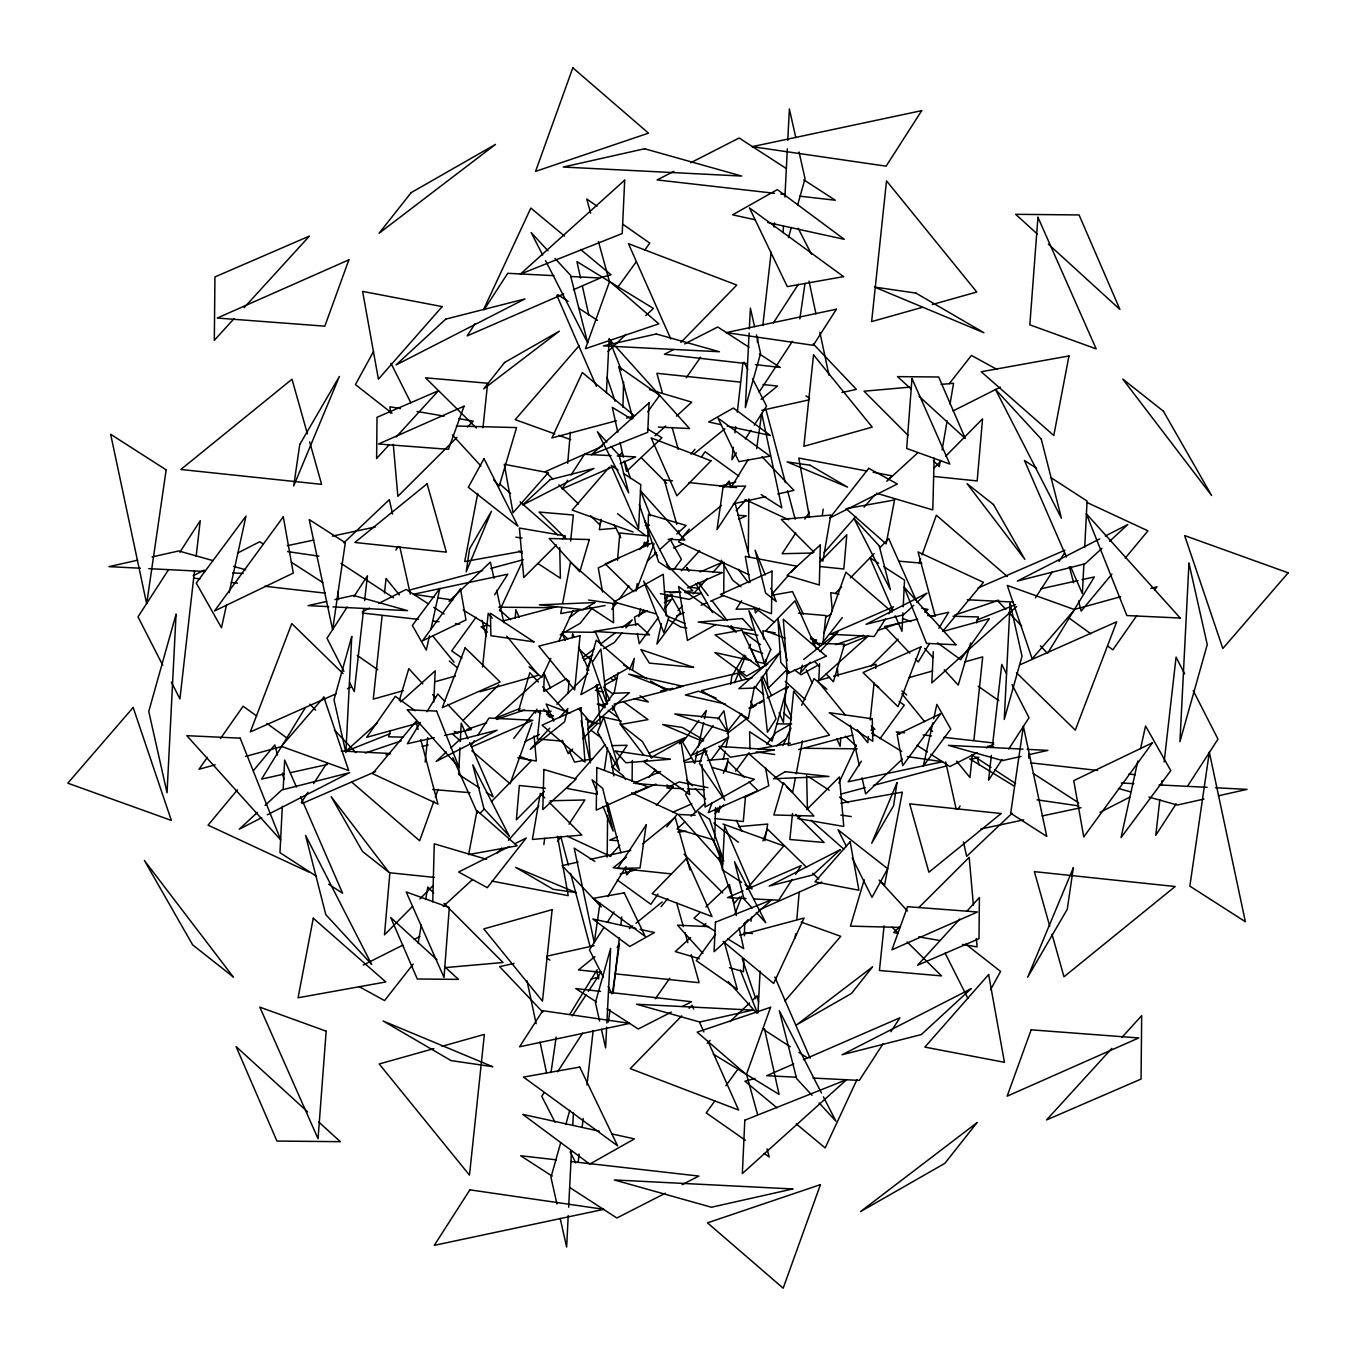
<?xml version="1.0" encoding="UTF-8"?>
<svg xmlns="http://www.w3.org/2000/svg" width="1356" height="1356" viewBox="0 0 1356 1356"><rect width="100%" height="100%" fill="white"/><g stroke="black" fill="none" stroke-linecap="round" stroke-linejoin="round"><path stroke-width="1.5" d="M607.183 857.145L607.59 815.363M607.624 811.176L607.691 804.905M632.099 781.259L632.303 760.496M723.714 593.436L724.036 562.282M748.309 551.095L748.817 498.855M432.75 901.876L434.259 843.805L486.635 859.314M622.929 407.359L623.591 381.951M647.626 546.858L648.473 514.314L686.136 525.467L676.797 534.027M714.748 838.161L715.544 807.651M743.783 959.065L743.461 971.76L729.426 967.608M744.393 935.776L744.715 923.08M934.131 458.057L932.792 509.907L876.383 493.194M433.751 702.035L435.208 670.847L400.681 701.916M543.62 690.78L544.4 673.932L494.974 718.426L520.06 708.425M819.566 663.728L818.787 680.576L868.196 636.1L843.11 646.083M933.284 651.677L931.843 682.865L1016.576 606.59M282.319 806.345L279.963 852.67L316.49 876.332M283.167 789.497L284.675 760.021L296.422 787.039M459.972 747.766L458.616 774.395L479.38 787.836M460.294 741.63L461.226 723.206L467.956 738.698M606.403 393.054L609.166 338.712M568.232 1215.62L566.639 1247.045L560.181 1218.332M568.656 1207.23L571.503 1150.634M572.774 1125.48L573.418 1112.903M606.657 1027.17L605.607 1047.883L601.437 1029.34M606.878 1023.017L610.641 948.42L595.42 1002.559L599.589 1021.102M749.122 332.983L745.359 407.58L760.58 353.441L756.411 334.898M749.343 328.83L750.393 308.117L754.563 326.66M783.124 232.605L783.429 226.316M784.921 196.976L787.344 148.77M787.768 140.38L789.361 108.955L795.819 137.668M757.987 1012.915L760.106 971.116M902.893 612.878L901.96 631.32L895.214 615.81M903.198 606.742L904.554 580.114L883.79 566.672M1083.868 564.215L1082.376 593.691L1070.63 566.672M1084.732 547.366L1087.071 501.042L1050.544 477.38M515.229 618.065L515.856 609.675L519.229 617.336M568.079 693.526L568.859 683.187M572.3 637.727L572.605 633.591L574.317 637.456M787.294 670.745L783.395 722.409L779.124 712.764M840.771 737.935L840.144 746.325L836.771 738.664M567.689 463.328L570.384 432.293M617.489 560.367L619.878 532.993L648.456 535.959M745.495 796.243L743.308 821.533L714.714 818.549M795.226 937.979L795.582 933.843M796.836 919.351L799.176 892.451M425.157 762.055L427.699 737.579M482.973 427.818L487.618 383.223L425.53 377.816L476.363 427.988M540.298 710.391L537.315 738.969L562.587 741.173M570.639 541.027L573.351 515.026L539.044 512.043L565.944 538.586M792.531 813.498L789.836 839.5L824.126 842.483L795.735 814.447M822.889 644.117L825.855 615.539L798.481 613.166M884.078 925.894L879.434 970.489L941.522 975.896L907.13 941.945M382.087 615.929L373.29 699.12L403.342 690.662M384.511 593.047L386.053 578.487L399.393 594.911M482.567 666.966L488.228 613.319L492.211 618.2M868.416 736.494L867.772 742.681L857.178 729.647M870.162 719.985L874.095 682.848M875.62 668.406L876.061 664.27L833.635 676.203M972.371 754.631L969.947 777.513L956.607 761.089M973.913 740.071L982.71 656.88L964.675 661.948M194.484 571.012L179.924 698.899L171.348 682.119M196.162 556.35L200.23 520.704L179.856 552.18M363.679 608.844L354.255 691.577L349.543 682.39M364.611 600.572L367.442 575.758L353.967 596.589M578.148 1162.397L579.097 1154.024M582.199 1126.836L583.165 1118.463M586.979 1084.986L593.165 1030.594M613.031 993.507L619.387 937.674M620.794 925.267L621.743 916.995M733.308 447.294L731.901 459.701L736.376 452.785M734.969 432.801L735.664 426.598M737.325 412.122L742.969 362.493M762.835 325.406L771.174 252.182M774.039 227.079L774.513 222.893M991.389 755.428L988.558 780.242L1002.033 759.411M992.321 747.156L1001.745 664.423L1006.457 673.61M1159.838 799.65L1155.77 835.296L1176.144 803.82M1161.516 784.988L1161.99 780.785M1164.143 761.919L1176.076 657.101L1184.652 673.881M543.841 844.568L544.722 838.313M604.352 770.293L607.573 747.766M608.336 1021.966L610.081 1009.678M612.42 993.287L619.421 944.115L617.116 947.624M757.258 341.983L757.835 337.881M822.312 515.399L823.211 509.144M550.994 1072.579L556.163 1037.086M599.996 903.232L594.267 942.623L574.198 848.161L594.809 861.382M756.614 448.633L761.733 413.377L781.802 507.839L761.191 494.618M799.837 318.914L805.006 283.421M632.574 670.118L634.286 658.338L629.489 669.847M730.613 684.39L731.748 676.542L744.258 655.084M418.123 943.335L421.343 924.589M425.648 899.587L427.801 887.078L433.7 892.994M601.115 519.314L599.335 529.654L616.048 528.179M636.15 589.724L637.201 583.538M643.608 546.349L644.32 542.214L647.253 545.163M719.934 806.108L718.866 812.295L715.917 809.346M725.969 770.971L728.104 758.58L707.476 760.394M750.987 921.266L751.699 917.131M764.852 840.601L767.699 824.058L738.444 826.635M940.318 460.379L939.25 466.634L933.352 460.718M942.115 449.955L947.132 420.801M949.997 404.122L953.573 383.29L941.081 384.392M614.268 692.679L618.048 672.762M754.411 686.628L748.342 718.51L701.459 690.645L752.241 677.712M477.719 493.499L464.718 561.57L522.043 551.248M561.876 607.403L560.706 613.556L605.132 605.556M562.655 603.301L570.486 562.282L617.251 603.369L613.217 604.098M795.43 777.869L792.684 792.243L786.446 786.751M796.209 773.768L802.481 740.952M226.486 605.03L221.486 627.76L196.264 583.063L245.995 516.128L229.198 592.623M429.479 635.744L426.326 650.134L412.377 625.438L439.853 588.453L430.835 629.574M638.829 616.726L640.608 608.573M661.355 623.692L656.897 644.032L680.441 612.336L670.491 594.691M664.915 607.437L667.593 595.233M697.357 751.156L694.679 763.343L682.729 742.173L698.849 720.494M698.255 747.088L703.611 722.68M704.51 718.612L706.29 710.476L701.323 717.155M723.307 759.377L725.087 751.241M725.985 747.173L728.223 736.986L710.68 760.614M932.792 722.884L923.317 766.055L950.793 729.087L936.86 704.374L933.708 718.765M1137.837 761.089L1121.056 837.584L1170.787 770.649L1145.549 725.952L1140.565 748.682M802.311 665.203L800.447 672.796L810.193 662.203M788.48 237.588L791.345 227.418M797.616 205.078L805.04 178.67L799.04 152.008M560.672 1142.786L550.96 1177.33L556.96 1203.992M565.808 1124.514L569.791 1110.293M390.392 730.782L388.613 736.783L403.427 737.172M399.308 700.713L408.8 668.627L422.818 683.933M864.196 879.79L850.466 926.131L900.248 927.419M970.71 642.981L958.234 685.085L944.217 669.779M976.642 622.929L978.422 616.929L953.031 616.268M433.92 801.159L419.665 840.771L351.865 782.226M435.344 797.192L438.208 789.277M531.993 722.934L510.093 783.802L471.82 750.766M535.518 713.12L536.925 709.188M824.007 633.066L845.907 572.198L892.146 612.115M919.215 562.757L920.656 558.808M922.08 554.841L936.335 515.229L1007.288 576.486M705.51 754.851L706.917 750.953L695.34 756.089M601.098 520.67L599.589 524.619L590.538 515.788M635.981 591.165L654.084 543.807M712.12 802.803L708.341 812.668L757.953 790.633L748.953 781.853M723.426 773.208L727.952 761.36L744.461 777.463M734.969 914.046L741.766 896.265M762.92 840.94L767.445 829.092L806.667 867.332M586.504 669.966L591.402 658.253M614.268 706.323L612.675 710.171L614.76 706.595M734.494 682.746L745.698 655.863M748.902 648.185L750.512 644.337M484.007 308.676L530.84 208.061L564.537 236.097M499.5 610.878L522.416 561.638M550.807 658.372L541.925 677.441L529.111 666.779M558.791 641.202L572.995 610.675M783.005 745.325L790.989 728.155M801.65 705.273L814.075 678.559L826.889 689.221M838.872 783.005L856.5 745.122M856.975 1079.596L825.16 1147.939L796.277 1123.904M373.51 351.56L355.425 384.579L391.969 413.224M715.375 811.702L717.29 808.193M990.524 989.778L1000.575 971.421L965.692 944.081M305.168 707.968L261.623 779.073L284.218 774.056M419.309 724.172L407.359 743.698L434.225 737.732M426.92 711.747L437.785 694.018L444.785 701.391M731.003 487.651L748.224 459.548M607.776 896.452L626.065 866.586M569.859 1014.254L597.182 969.659M929.08 644.253L918.215 661.982L915.419 659.033M938.861 628.269L948.641 612.302L930.047 616.438M395.884 550.011L398.139 546.485M494.618 594.809L507.839 574.198L413.377 594.267L434.106 597.284M861.382 761.191L848.161 781.802L942.623 761.733L907.367 756.614M957.861 809.515L960.116 805.989M168.551 569.656L138.007 616.861L162.771 665.338M347.221 607.013L326.999 638.269L343.916 671.356M773.395 322.864L798.362 284.268M745.325 438.954L750.902 430.31M754.258 425.123L766.564 406.122L752.546 378.697M603.979 927.419L589.436 949.878L603.454 977.303M607.335 922.233L614.031 911.859M544.01 1092.767L541.739 1096.275L554.977 1122.175M557.638 1071.732L582.605 1033.136M1008.779 748.987L1029.001 717.731L1012.085 684.644M1187.449 786.344L1217.993 739.139L1193.229 690.662M475.024 323.745L467.142 335.915L563.672 293.947M484.041 309.829L507.703 273.302L554.028 275.658M301.286 802.616L308.015 792.243M313.609 783.582L327.067 762.801M567.639 480.244L562.045 488.889L614.336 466.159M571.012 475.058L584.453 454.294L611.064 455.65M470.905 745.953L474.295 740.715M477.685 735.494L488.991 718.036L532.874 720.273L471.685 746.868M885.485 619.031L874.196 636.472L830.313 634.235L893.401 606.81L888.875 613.793M792.175 879.468L778.734 900.215L754.156 898.977M795.531 874.264L801.142 865.62L746.902 889.197M1035.476 597.843L1052.307 571.859M1059.036 561.469L1064.646 552.824M882.993 1043.883L859.331 1080.41L813.007 1078.054M890.892 1031.713L899.892 1017.797L803.362 1059.765M759.123 392.087L792.463 341.322M557.621 841.534L561.028 836.33M568.995 824.211L584.911 799.989L550.078 800.769M612.624 767.327L627.116 745.275L611.709 745.63M741.63 600.759L736.071 609.234L755.326 608.793M795.769 532.959L782.124 553.723L812.871 553.028M804.871 519.111L809.413 512.178M572.283 1015.898L586.08 994.88M588.368 991.389L601.03 972.133M207.366 757.326L199.027 769.242L215.197 764.801M220.469 738.579L243.114 706.205L256.691 716.053M686.255 377.765L700.611 357.238M701.56 456.836L705.137 451.718L738.732 476.058M658.016 894.045L650.863 904.283L617.268 879.942M655.389 998.762L669.745 978.235M1136.718 615.726L1112.886 649.795L1107.784 646.1M1154.6 590.165L1156.973 586.758L1150.905 588.419M617.794 287.252L636.252 261.793M644.88 249.911L649.795 243.114L622.54 224.045M476.058 617.268L451.718 650.863L461.955 658.016M647.676 411.868L659.677 395.325L618.692 366.662L632.93 418.462M715.527 934.199L696.323 960.675L737.308 989.338L724.172 941.522M879.942 738.732L904.283 705.137L899.164 701.56M714.815 1101.004L706.205 1112.886L745.393 1140.294M725.901 1085.715L738.206 1068.748M611.759 609.403L616.675 602.691M619.133 599.318L628.947 585.877M658.524 617.285L639.235 643.71L637.405 633.455M664.559 609.03L671.779 599.132L664.321 602.708M713.103 725.663L691.39 755.394L728.68 737.444L723.951 710.798L717.917 719.053M735.63 771.191L749.139 752.699M640.066 615.031L643.829 609.98M673.915 569.486L681.441 559.35L670.118 539.281M689.356 789.294L685.594 794.362L695.899 812.6M513.721 738.393L535.535 710.578L540.79 713.442M413.224 964.031L384.579 1000.575L358.899 986.507M949.285 383.663L971.421 355.425L997.101 369.493M823.024 642.151L842.279 617.607M591.911 608.437L580.131 623.353L560.248 634.71M622.031 632.777L614.387 642.473L603.539 648.677M625.862 627.93L632.252 619.861L622.268 627.472M727.579 731.291L741.613 713.527M766.716 744.258L775.869 732.647L790.328 724.392M237.436 789.853L208.061 825.16L308.676 871.993M253.453 770.598L274.81 744.919L277.505 755.004M690.95 454.124L694.967 449.294M689.221 529.111L678.559 541.925L749.139 574.775M723.85 487.482L729.189 481.075L730.782 487.092M632.15 868.518L626.811 874.925L625.218 868.908M666.779 826.889L677.441 814.075L631.659 792.768M661.033 906.706L667.745 898.638M942.691 631.354L983.456 582.351L918.063 551.909L935.233 616.37M1111.886 574.164L1081.19 611.081L1078.495 600.996M1125.243 558.13L1147.939 530.84L1087.19 502.567M579.215 345.56L515.229 419.665L554.841 433.92M609.369 467.04L572.198 510.093L633.066 531.993M618.997 455.887L621.76 452.701L623.099 456.684M739.749 896.926L734.24 903.299L732.223 897.333M746.631 888.96L783.802 845.907L722.934 824.007M784.955 1000.965L840.771 936.335L801.159 922.08M497.449 852.856L501.584 848.161M508.466 840.313L538.773 805.837M570.723 783.683L566.605 788.361L597.386 794.226M574.825 779.005L604.962 744.715M759.58 608.251L755.478 612.929L754.75 608.878M771.903 594.216L788.345 575.503M791.09 572.402L796.565 566.164L745.292 556.367L750.021 582.622M824.143 552.57L855.822 516.534M864.077 507.127L875.095 494.584M888.875 478.905L891.621 475.77L873.061 472.227M234.181 318.524L214.316 340.322L214.943 276.929L309.422 236.08L244.131 307.642M389.257 444.649L376.612 458.498L377.002 417.309L438.429 390.748L396.274 436.937M681.373 570.707L699.645 550.689M736.189 510.636L746.037 499.856M678.034 610.641L682.221 606.047M693.374 593.826L707.324 578.537M712.9 572.418L722.646 561.723M633.354 794.277L636.134 791.209M648.677 777.463L655.66 769.818M679.356 743.834L684.933 737.732L649.219 753.173M609.963 856.145L619.811 845.364M656.355 805.311L673.22 786.836M959.726 919.063L917.571 965.252L978.998 938.691L979.388 897.503L966.743 911.351M1111.869 1048.358L1046.578 1119.92L1141.057 1079.071L1141.684 1015.678L1121.819 1037.476M549.739 728.172L530.247 749.343L564.588 721.782L567.842 708.51L559.486 717.578M819.939 651.626L838.042 631.964L803.701 659.525M680.898 342.407L736.8 285.082L628.455 243.673L670.779 338.915M479.804 813.566L484.211 809.04M491.567 801.498L531.281 760.784L519.433 756.258M572.605 749.122L568.215 753.631L562.282 740.274M582.843 738.63L597.471 723.629L585.639 719.104M835.754 592.928L841.635 586.894M850.466 577.842L874.01 553.723M879.891 547.688L888.722 538.637L915.893 599.776M681.729 1015.83L630.252 1068.63L738.596 1110.039L708.12 1041.476M689.085 1008.288L692.035 1005.271L693.73 1009.084M639.524 549.57L648.202 540.79M412.529 906.452L384.477 934.843L389.884 872.772L434.479 877.417M419.902 898.977L433.174 885.519M544.4 791.395L516.365 819.804L519.348 785.497L545.349 788.209M820.244 561.621L846.805 534.722L843.822 569.011L819.821 566.52M933.86 468.193L941.233 460.718M945.674 456.243L982.558 418.868L977.168 480.939L934.589 476.515M714.968 813.736L723.646 804.939M743.529 924.284L747.987 919.775M457.023 437.361L397.867 496.347L393.274 444.293M467.379 427.021L473.295 421.123L458.718 418.614M556.502 544.875L523.772 577.52L519.399 528.043L565.435 535.959L562.469 538.942M462.972 720.528L498.771 684.831M549.502 711.595L546.553 714.527L552.74 715.595M556.858 704.239L587.809 673.39M787.158 669.372L768.005 688.475L766.377 669.915M813.685 642.913L816.634 639.981L810.43 638.913M871.264 665.915L898.113 639.134M924.962 612.37L927.945 609.386L921.741 608.319M800.718 815.583L797.735 818.549L843.788 826.465L839.415 776.988L806.667 809.634M899.672 926.69L893.74 932.589L897.909 933.301M918.893 907.503L969.184 857.365L973.405 905.266M343.882 542.773L389.358 499.635L392.545 514.009M607.912 351.577L626.082 334.322M645.795 315.626L653.372 308.439L576.927 261.623L580.571 278.048M449.005 601.318L490.38 562.062L493.974 578.232M699.916 912.605L694.018 918.215L715.307 931.267M705.832 906.995L729.477 884.57L736.359 915.571M902.401 759.038L865.62 793.938L862.026 777.768M707.171 1043.256L710.205 1040.374M729.918 1021.678L749.614 1002.982M752.648 1000.101L757.19 995.796L758.563 1001.948M1012.118 813.227L966.642 856.365L963.455 841.991M257.487 812.38L239.232 829.194L261.708 817.702M265.081 805.379L281.811 789.972L349.695 772.649L267.318 814.82M446.412 751.936L436.124 761.428L497.16 730.189L459.633 739.749L450.819 747.885M913.825 605.285L903.537 614.76L866.026 624.319L927.046 593.081L916.758 602.572M1101.953 548.332L1085.241 563.74L1017.339 581.063L1099.716 538.891M1109.564 541.332L1127.802 524.518L1105.343 536.01M655.033 435.785L665.745 425.97M676.458 416.156L691.746 402.139L649.643 389.664M647.27 561.113L656.592 552.553M659.694 549.705L672.135 538.298M886.739 481.261L917.656 452.921M443.192 906.469L472.566 879.535M684.814 821.905L677.051 829.041L714.697 840.195M691.035 816.21L705.035 803.379M690.594 937.555L675.305 951.573L699.357 958.692M702.832 926.334L705.883 923.538M377.154 723.104L345.763 751.36L390.392 733.579M693.747 454.09L724.952 428.733M761.089 399.393L777.513 386.053L762.953 384.511M682.39 537.196L721.494 505.432M626.353 857.178L613.319 867.772L671.084 873.874M642.642 843.941L675.237 817.482L690.018 869.993M594.911 956.607L578.487 969.947L601.369 972.371M629.404 928.589L632.693 925.928M635.981 923.25L662.253 901.91M569.367 617.726L579.351 610.115M582.368 657.931L594.013 649.049M600.657 643.964L615.624 632.54M727.07 733.613L747.02 718.375M785.277 689.187L788.599 686.661L784.988 688.729M776.649 745.885L786.633 738.274M583.673 660.05L592.708 654.88M750.648 708.357L756.072 705.256M759.682 703.188L763.292 701.12M544.129 691.289L566.028 678.932L569.401 681.441M600.793 687.373L595.504 690.357L603.623 692.136M604.318 685.373L616.675 678.407M817.448 665.508L801.023 674.78L794.277 669.762M599.216 684.373L580.91 694.628L596.233 640.151L628.489 667.949L604.708 681.288M748.953 708.222L763.598 700.018M767.242 697.95L787.378 686.678L772.056 741.156L739.8 713.358M715.731 624.574L687.424 640.405L678.627 586.589L724.579 619.607M647.253 759.716L643.71 761.682L689.679 794.718L680.865 740.901L650.795 757.733M673.881 171.348L657.101 179.924L774.496 193.298M690.662 162.771L739.139 138.007L786.344 168.551M193.111 575.775L204.214 570.113M237.52 553.095L259.725 541.739L263.234 544.01M673.61 349.543L664.423 354.255L747.156 363.679M684.644 343.916L717.731 326.999L748.987 347.221M362.255 611.861L369.561 608.115M378.697 603.454L406.122 589.436L428.581 603.979M977.303 752.546L949.878 766.564L930.877 754.258M986.439 747.885L993.745 744.139M671.356 1012.085L638.269 1029.001L607.013 1008.779M682.39 1006.457L691.577 1001.745L608.844 992.321M1099.97 812.363L1129.582 797.243M665.338 1193.229L616.861 1217.993L569.656 1187.449M682.119 1184.652L698.899 1176.076L571.012 1161.516M953.098 410.902L1000.338 387.138M524.569 741.851L539.519 734.342M825.821 616.963L831.431 614.149M509.331 846.517L458.65 872.01L487.279 887.672L526.213 838.025L514.958 843.686M363.222 965.065L402.901 945.098M414.241 939.386L419.919 936.538M618.895 557.994L598.267 567.91L602.572 592.013M641.405 547.163L648.897 543.553M647.541 610.776L634.489 617.065L635.947 625.269M744.393 797.531L768.767 785.802L765.547 767.716M602.606 446.192L545.298 471.668L552.841 479.024M652.931 542.688L605.217 563.893L633.727 591.691M336.051 693.831L250.335 731.918L291.76 623.591L343.034 673.593M347.475 688.746L351.289 687.068M1019.559 664.965L1116.7 621.794L1075.291 730.121L1016.475 672.762M758.699 910.062L821.753 882.044M673.661 547.994L683.221 543.756M738.664 519.229L746.325 515.856L737.935 515.229M664.525 598.216L672.237 594.792M687.678 587.962L722.409 572.605L668.678 568.554M633.591 783.395L660.609 771.445M683.763 761.208L691.475 757.784M617.336 836.771L609.675 840.144L618.065 840.771M672.779 812.244L691.899 803.786M573.334 289.76L600.369 277.997L570.876 276.505M620.15 463.633L635.642 456.887L617.217 455.955M302.1 803.515L375.629 771.547M977.862 588.063L1064.952 550.197M743.037 890.892L727.528 897.621L745.97 898.553M793.718 1063.952L766.682 1075.715L796.158 1077.206M700.103 571.944L721.307 562.774M676.695 615.844L684.221 612.59M701.137 605.268L706.781 602.827M710.544 601.2L723.697 595.504M634.693 793.226L655.897 784.056M976.642 620.133L1015.458 604.674M365.323 753.055L401.257 740.885M460.667 731.545L452.701 734.24L460.667 741.122M466.634 729.528L486.55 722.782M496.516 719.426L524.399 709.985M835.584 644.676L863.467 635.235M877.417 630.523L899.316 623.099M954.743 615.115L998.677 600.25M922.182 307.388L871.637 321.609L886.519 180.857L976.795 292.015L932.301 304.541M435.378 681.644L455.413 676.017M479.939 691.73L538.518 675.237L506.754 636.134M829.601 677.339L817.482 680.763L845.263 714.985M908.605 677.729L932.64 670.966M433.818 1048.612L379.205 1063.985L469.481 1175.143L484.363 1034.391L441.903 1046.34M719.748 486.312L735.749 481.922M245.521 756.462L281.912 746.461M420.462 722.528L366.662 737.308L395.325 696.323L415.19 710.73M943.505 631.286L989.338 618.692L960.675 659.677L937.505 642.863M1074.088 609.539L1120.581 596.759M620.251 874.078L636.252 869.688M590.928 979.168L598.996 976.964M600.996 277.505L611.081 274.81L580.588 249.453M616.37 420.767L551.909 437.937L582.351 372.544L634.506 415.936L626.455 418.072M409.563 590.063L482.668 570.571M490.787 568.401L523.297 559.74M487.092 625.218L481.075 626.811L487.482 632.15M503.161 620.929L557.367 606.488M798.633 749.512L852.839 735.071M870.908 730.257L874.925 729.189L871.722 726.511M840.839 794.091L865.213 787.599M873.332 785.429L946.437 765.937M970.811 759.445L978.947 757.292M739.63 935.233L804.091 918.063L773.649 983.456L723.07 941.386M755.004 1078.495L744.919 1081.19L777.005 1107.886M614.031 704.12L666.83 690.645L650.609 681.017M385.833 754.817L390.359 753.767M422.055 746.41L428.208 744.986M549.316 716.9L553.536 715.917M599.064 705.357L607.641 703.374M660.474 691.119L672.898 688.238M676.814 687.339L744.291 671.678M137.668 560.181L108.955 566.639L140.38 568.232M152.008 556.96L178.67 550.96L213.214 560.672M326.66 601.437L308.117 605.607L328.83 606.657M334.898 599.589L353.441 595.42L407.58 610.641L332.983 606.878M1021.102 756.411L1002.559 760.58L948.42 745.359L1023.017 749.122M1029.34 754.563L1047.883 750.393L1027.17 749.343M1203.992 799.04L1177.33 805.04L1148.888 797.057M1218.332 795.819L1247.045 789.361L1215.62 787.768M761.886 410.326L809.125 399.834M841.991 392.545L856.365 389.358L813.227 343.882M733.325 503.839L765.648 496.652M777.768 493.974L793.938 490.38L761.953 456.667M1040.984 588.775L1077.952 580.571M1082.054 579.673L1094.377 576.927L1047.561 653.372L1040.374 645.795M917.639 619.184L884.57 626.523L909.808 653.117M444.565 735.444L471.43 729.477L447.599 704.357M290.37 772.683L327.355 764.479M578.232 862.026L562.062 865.62L601.318 906.995M590.352 859.348L630.76 850.381M514.009 963.455L499.635 966.642L542.773 1012.118M546.875 956.166L594.114 945.674M287.269 545.688L313.88 540.044M332.288 536.129L375.273 526.992M980.727 829.008L1023.712 819.871M1042.12 815.956L1081.02 807.701M758.038 748.953L790.362 743.139M840.906 803.21L902.333 792.141L884.604 884.96L881.468 882.214M772.378 595.182L792.463 591.606L803.294 614.115M592.657 758.885L574.571 762.106L569.164 750.851M909.842 387.155L864.026 391.206L908.266 435.564M645.303 525.603L649.49 525.23M670.118 592.843L680.441 591.928M684.56 591.555L692.797 590.843L666.355 564.316M684.814 762.411L701.306 760.953M677.847 831.991L686.204 831.245M444.7 967.659L503.025 962.506L444.022 903.35M498.855 607.183L551.095 607.691M562.282 631.964L595.504 632.303L601.2 645.456M777.107 723.867L791.65 724.002M804.905 748.309L857.145 748.817M456.43 426.021L516.568 427.581L499.262 486.007L493.601 479.821M927.623 615.607L933.979 615.777M811.973 643.303L844.517 644.151L833.364 681.797L826.245 674.034M551.197 711.205L518.653 710.375L529.806 672.712L538.366 682.034M658.355 427.089L689.526 428.53L616.082 346.95M668.067 539.281L684.916 540.061L640.422 490.652L650.422 515.738M664.457 591.657L680.881 592.403M684.983 592.589L701.408 593.352L689.153 599.386L660.372 593.657M683.305 788.7L666.881 787.955L679.136 781.92L707.917 787.65M687.407 788.904L703.832 789.65M695.12 815.227L678.271 814.447L722.748 863.874L712.764 838.788M708.696 926.623L677.508 925.182L702.933 953.421M148.77 568.656L205.366 571.503M232.605 572.876L243.097 573.418M1121.293 783.005L1133.87 783.649M1159.024 784.921L1207.23 787.344M967.337 599.742L1013.305 602.081M341.204 751.004L389.257 753.444M635.659 783.548L672.864 786.361M899.113 561.198L921.877 563.181M432.75 789.463L469.99 792.701M744.258 932.674L752.41 933.521M740.071 382.087L656.88 373.29L662.508 393.325M672.525 480.804L664.27 479.939L676.78 524.382M689.034 482.567L736.494 487.584M615.929 973.913L699.12 982.71L691.238 954.675M780.785 194.01L784.988 194.484M799.65 196.162L835.296 200.23L803.82 179.856M755.428 364.611L780.242 367.442L759.411 353.967M193.603 578.148L199.874 578.859M231.266 582.436L237.537 583.165M264.742 586.25L325.406 593.165M362.493 613.031L418.326 619.387M432.801 621.031L439.005 621.743M455.565 623.624L459.701 624.099M904.571 732.833L896.299 731.901L899.757 734.138M923.199 734.969L931.47 735.901M943.878 737.325L993.507 742.969M1030.594 762.835L1097.546 770.462M1128.921 774.039L1135.209 774.751M600.572 991.389L575.758 988.558L596.589 1002.033M556.35 1159.838L520.704 1155.77L552.18 1176.144M515.822 537.162L522.077 538.061M588.555 600.03L613.132 603.522L613.556 622.777L589.826 607.183M987.66 746.207L993.812 747.088M756.19 751.868L774.632 754.495M840.805 815.058L851.229 816.549M688.492 586.979L698.95 588.504M287.591 551.604L318.914 556.163M686.763 627.947L680.865 627.099L668.355 619.794M438.259 597.877L452.768 599.996M1037.086 799.837L1078.851 805.922M400.376 408.597L389.969 406.8L390.511 413.055M417.038 411.461L444.124 416.123M838.991 594.097L830.72 592.674L832.381 611.471M775.31 632.879L762.92 630.743L763.648 638.998M587.86 721.629L600.267 723.765L596.81 684.594M517.704 757.835L536.332 761.038L534.111 735.969M918.741 936.877L939.589 940.471M962.506 944.403L977.083 946.912L976.354 938.572M866.874 471.04L798.803 458.057L809.498 517.416M491.923 881.095L568.232 895.655L557.536 836.296M755.343 219.825L732.613 214.824L777.327 189.603L844.246 239.317L767.75 222.537M721.053 424.699L708.713 421.987L733.41 408.037L770.394 435.513L727.206 426.038M757.902 635.286L743.647 632.15L760.53 644.693M751.41 660.592L714.815 652.558L746.512 676.102L767.682 664.152L755.478 661.491M634.133 698.832L648.371 701.95L640.032 695.764M600.996 716.646L621.353 721.104M635.964 928.47L592.792 918.995L629.76 946.471L654.473 932.521L640.083 929.368M599.284 1131.175L522.789 1114.395L589.724 1164.109L634.439 1138.887L611.692 1133.887M725.511 704.035L685.39 695.035L698.51 691.221L716.104 698.069M656.27 613.912L613.861 601.979L663.22 574.283L666.22 614.726M1118.412 788.48L1130.599 791.904M233.52 566.367L245.707 569.791M712.019 767.394L754.428 779.327L705.069 807.023L701.933 764.547M558.808 435.344L570.69 439.632M762.631 653.304L750.953 649.083L756.936 662.592M597.25 704.103L605.047 706.917L595.657 685.695M548.112 716.087L552.028 717.51M902.943 618.607L910.842 621.624M785.429 638.422L765.699 630.879L794.955 600.894L816.159 648.592M569.859 713.07L546.163 704.018L553.807 721.189M454.226 731.325L458.175 732.833M698.221 583.097L702.137 584.724M665.949 615.539L685.153 623.557M702.984 741.376L662.677 724.545L682.305 727.426L703.764 739.918M745.122 499.5L788.684 519.772M567.317 836.228L610.878 856.5M813.447 641.591L818.702 644.473M623.557 664.949L646.998 678.864M631.828 419.309L612.302 407.359L617.811 432.157M647.795 429.089L661.982 437.785L626.523 471.43L624.235 461.108M969.659 758.818L1014.254 786.141M871.857 733.155L901.723 751.444M463.057 609.929L489.414 626.065M727.731 938.861L743.698 948.641L739.105 927.979M713.29 1054.104L779.073 1094.377L764.479 1028.645M805.989 395.884L809.515 398.139M546.485 957.861L550.011 960.116M1036.628 468.362L1024.458 460.481L1066.426 557.011M557.757 294.608L568.147 301.337M578.537 308.066L597.572 320.406M878.603 563.316L869.959 557.706L892.689 609.997M618.116 469.973L611.149 465.447L638.574 528.535L640.795 484.651L623.353 473.363M1033.136 773.395L1078.732 802.905M917.046 745.325L927.419 752.021M433.767 607.335L444.141 614.031M291.286 562.164L322.864 582.605M741.562 882.281L722.375 869.857L724.596 825.974L752.038 889.061L745.054 884.553M486.296 792.328L493.228 796.803L469.651 742.563M762.53 1028.814L790.243 1046.764M798.904 1052.375L807.566 1057.985M328.677 884.214L342.593 893.231L300.625 796.701M971.794 754.75L991.05 767.394M994.541 769.7L1015.559 783.497M518.84 550.96L522.314 553.231M537.891 563.469L560.401 578.249L559.706 547.502M771.666 746.207L749.614 731.731L750.004 749.054M808.379 776.598L829.16 790.243M839.534 797.074L848.195 802.752M340.983 563.316L393.494 597.81M596.979 206.18L586.758 199.027L590.64 213.18M978.235 686.255L998.762 700.611M873.552 683.644L878.671 687.238M357.238 655.389L377.765 669.745M764.14 1153.397L769.242 1156.973L767.021 1148.888M1068.748 617.794L1090.817 633.794M266.878 723.426L287.252 738.206M754.326 607.556L774.496 622.285M603.454 687.068L613.37 694.289M623.268 701.527L648.032 719.612L621.387 724.358L612.42 705.713M590.86 730.206L600.945 737.562M599.759 704.001L604.827 707.764M608.2 710.273L618.336 717.799M617.607 513.721L645.422 535.535M713.849 823.024L738.393 842.279M740.935 586.673L732.647 580.131L721.29 560.248M728.07 625.862L736.139 632.252L731.07 625.608M611.742 766.716L623.353 775.869L625.421 779.497M901.876 690.95L906.706 694.967M449.294 661.033L457.362 667.745M499.686 483.906L510.653 493.55M520.06 501.805L557.672 534.857M749.037 753.885L783.327 784.022M810.939 820.227L843.856 849.144M1037.476 234.181L1015.678 214.316L1079.071 214.943L1119.92 309.422L1048.358 244.131M911.351 389.257L897.503 376.612L938.691 377.002L965.252 438.429L919.063 396.274M785.293 681.373L805.311 699.645M845.364 736.189L856.145 746.037M737.732 671.067L746.902 679.424M754.529 686.407L763.699 694.764M783.582 712.9L791.209 719.866M561.723 633.354L567.842 638.93M578.537 648.677L592.301 661.236M610.641 677.966L613.692 680.763M499.856 609.963L510.636 619.811M436.937 959.726L390.748 917.571L417.309 978.998L458.498 979.388L444.649 966.743M307.642 1111.869L236.08 1046.578L276.929 1141.057L340.322 1141.684L318.524 1121.819M558.875 484.906L578.487 504.025M812.702 873.23L818.736 879.112M924.928 610.895L930.962 616.844M810.735 636.642L819.533 645.32M892.18 927.199L898.164 933.098M543.654 709.188L553.909 719.324M813.973 552.18L781.31 519.433L830.787 515.06L822.872 561.113L819.905 558.13M641.337 457.786L666.627 483.143M654.592 552.536L657.541 555.468M686.543 779.886L692.424 785.785M695.357 788.717L705.645 799.04M684.051 854.161L722.731 892.943M544.756 797.87L540.298 793.413L532.383 839.449L581.86 835.076L549.214 802.328M997.219 600.318L1005.864 609.42M1008.728 612.454L1021.678 626.082M309.88 704.154L315.626 710.205M334.322 729.918L355.899 752.648M547.994 250.809L531.179 232.571L542.671 255.047M554.994 258.42L570.418 275.132L587.724 343.034L545.553 260.657M606.895 442.073L597.42 431.784L628.659 492.821L619.099 455.311L610.963 446.497M752.207 908.028L744.088 899.197L734.511 861.687L765.767 922.724L756.275 912.435M812.041 1095.292L796.633 1078.579L779.327 1010.678L821.499 1093.055M819.058 1102.903L835.872 1121.141L823.414 1096.801M924.589 648.371L933.013 657.558M814.837 661.592L819.126 666.254M879.112 880.078L907.469 910.995M452.497 434.988L480.838 465.905M542.637 686.712L565.435 711.578M432.632 694.628L435.445 697.696M613.251 343.814L609.014 339.102L621.387 370.154M728.358 981.659L756.614 1013.034M789.785 672.695L780.785 662.406L777.903 618.472L787.141 660.643M578.504 708.612L587.504 718.9L590.385 762.835L581.148 720.663M901.91 693.747L924.589 721.663M929.928 728.24L932.589 731.528M432.75 635.981L454.09 662.253M738.274 569.367L748.41 582.673M689.187 570.723L686.661 567.401L688.729 571.012M698.069 582.368L708.222 595.674M712.036 600.657L727.257 620.607M643.964 755.343L619.861 723.748L642.473 741.613L651.778 757.885M654.117 768.649L657.931 773.632M666.813 785.277L669.339 788.599L667.271 784.988M695.95 583.673L712.493 612.573M798.175 228.266L811.413 254.165M744.139 362.255L747.885 369.561M608.115 986.439L611.861 993.745M570.113 1151.786L575.775 1162.889M945.098 953.098L967.913 998.44M846.517 846.669L838.025 829.787L887.672 868.721L872.01 897.35L852.178 857.941M614.149 524.569L620.726 537.654M736.223 820.211L741.851 831.431M390.935 363.222L410.902 402.901M604.352 688.933L609.742 700.12M699.645 1022.424L703.883 1031.95M452.853 757.767L477.481 813.176M806.312 669.847L812.244 683.221M762.903 676.102L771.445 695.391M578.588 647.1L588.826 670.254M543.756 672.779L550.536 688.068M556.858 295.422L596.42 386.392M774.835 976.998L810.176 1058.29M784.056 700.103L791.565 717.46M738.545 672.949L741.783 680.458M750.732 701.137L753.173 706.781M614.217 675.542L615.844 679.305M562.774 634.693L565.266 640.473M765.293 574.91L755.123 550.197L765.581 592.962L776.242 601.522L770.767 588.216M597.521 793.091L592.047 779.785L602.708 788.345L613.166 831.109L602.996 806.396M740.257 969.981L757.258 1012.678M761.241 677L776.056 718.833L767.428 732.223L761.479 679.051M607.047 704.306L592.233 662.474L600.861 649.083L606.827 702.255M607.013 377.29L615.115 401.257M625.133 462.65L630.523 478.583M639.269 504.483L648.71 532.366M718.748 857.5L730.867 893.35M742.24 958.743L755.75 998.677M1049.747 926.233L1034.391 871.637L1175.143 886.519L1063.985 976.795L1052.036 934.318M672.101 427.377L678.288 449.412M678.475 530.45L679.627 534.484M676.576 902.587L683.339 926.623M685.034 932.64L687.848 942.657M307.388 433.818L292.015 379.205L180.857 469.481L321.609 484.363L309.66 441.903M976.964 757.004L979.168 765.072M871.332 725.748L874.078 735.749M598.42 241.487L609.539 281.912M746.461 1074.088L757.58 1114.513M481.922 620.251L486.312 636.252M1069.359 566.706L1073.664 582.843M765.937 409.563L785.429 482.668M787.599 490.787L795.175 519.229M735.071 503.161L749.512 557.367M607.556 802.65L620.929 852.839M560.825 836.771L568.401 865.213M570.571 873.332L590.063 946.437M596.555 970.811L598.708 978.947M418.072 729.545L415.936 721.494L372.544 773.649L437.937 804.091L420.767 739.63M282.336 773.157L283.946 779.208M945.674 761.886L956.166 809.125M850.381 725.24L859.348 765.648M620.099 442.497L623.319 456.972M582.402 286.269L588.775 315.016M496.652 590.352L503.839 622.675M399.834 546.875L410.326 594.114M809.007 281.133L815.956 313.88M819.871 332.288L829.008 375.273M526.992 980.727L536.129 1023.712M540.044 1042.12L546.553 1072.833M609.895 753.716L613.895 775.92M837.364 667.898L838.093 676.254M765.462 659.609L766.004 665.796M1028.679 754.072L1028.78 758.14M806.65 775.462L807.396 808.261M338.169 591.504L338.356 599.64M596.826 767.564L596.25 810.142L647.846 786.853L596.826 767.564M772.039 571.164L771.462 613.743L720.46 594.453L772.039 571.164M543.875 769.496L542.824 809.6L576.147 779.056L543.875 769.496M820.346 544.909L819.312 585.012L787.039 575.452L820.346 544.909M624.692 180.162L622.218 233.52L520.365 274.098L624.692 180.162M649.083 402.834L647.727 432.31L591.436 454.735L649.083 402.834M715.46 922.199L714.087 951.675L771.734 899.774L715.46 922.199M744.817 1120.192L742.342 1173.55L846.686 1079.613L744.817 1120.192M176.06 614.268L167.042 792.768L148.753 711.425L176.06 614.268M351.746 636.574L345.882 752.597L333.983 699.73L351.746 636.574M1010.118 603.403L1004.254 719.426L1022.017 656.27L1010.118 603.403M1188.958 563.232L1179.94 741.732L1207.247 644.575L1188.958 563.232M326.169 1031.17L318.05 1138.735L259.827 1007.135L326.169 1031.17M449.311 907.554L444.022 977.473L406.19 891.943L449.311 907.554M911.978 378.527L906.689 448.446L949.81 464.057L911.978 378.527M1037.95 217.265L1029.831 324.83L1096.173 348.865L1037.95 217.265M580.063 635.676L574.639 689.95L538.79 646.151L580.063 635.676M793.65 691.357L788.226 745.63L829.499 735.155L793.65 691.357M552.146 909.656L542.468 1001.135L483.787 928.894L552.146 909.656M813.532 354.865L803.854 446.344L872.213 427.106L813.532 354.865M646.168 824.923L640.049 867.925L617.59 868.433L646.168 824.923M723.138 486.584L717.002 529.586L745.597 486.075L723.138 486.584M166.161 469.871L146.668 603.827L110.65 434.293L166.161 469.871M345.305 542.722L332.627 629.794L309.219 519.585L345.305 542.722M1023.373 726.206L1010.695 813.278L1046.781 836.415L1023.373 726.206M1209.332 752.173L1189.839 886.129L1245.35 921.707L1209.332 752.173M299.761 444.463L293.71 485.923L339.373 376.476L299.761 444.463M469.566 548.858L466.21 571.774L491.448 511.297L469.566 548.858M896.96 782.751L893.621 805.65L871.722 843.212L896.96 782.751M1073.342 867.789L1067.274 909.249L1027.662 977.235L1073.342 867.789M313.27 918.215L298.083 997.762L385.816 981.964L313.27 918.215M477.024 810.6L468.634 854.551L517.111 845.822L477.024 810.6M894.553 499.957L886.146 543.909L846.076 508.686L894.553 499.957M1068.969 355.95L1053.782 435.496L981.236 371.747L1068.969 355.95M589.351 539.535L579.792 571.808L549.248 538.501L589.351 539.535M783.395 782.7L773.835 814.973L813.922 816.024L783.395 782.7M668.745 617.675L663.864 632.845L643.591 581.097L668.745 617.675M704.425 748.461L699.56 763.631L724.697 800.193L704.425 748.461M572.825 67.8L535.569 171.364L648.507 133.159L572.825 67.8M609.641 281.37L585.419 348.695L658.83 323.847L609.641 281.37M770.581 1007.305L746.359 1074.63L697.17 1032.153L770.581 1007.305M820.431 1184.636L783.175 1288.2L707.493 1222.841L820.431 1184.636M348.865 259.827L324.83 326.169L217.265 318.05L348.865 259.827M464.057 406.19L448.446 449.311L378.527 444.022L464.057 406.19M907.554 906.689L891.943 949.81L977.473 911.978L907.554 906.689M1031.17 1029.831L1007.135 1096.173L1138.735 1037.95L1031.17 1029.831M465.142 647.829L442.259 707.679L500.144 681.966L465.142 647.829M920.927 646.829L898.045 706.696L863.043 672.559L920.927 646.829M603.742 717.273L597.555 731.952L619.421 770.581L603.742 717.273M770.733 649.355L764.547 664.033L748.885 610.725L770.733 649.355M483.99 458.65L468.329 487.279L517.975 526.213L483.99 458.65M921.707 110.65L886.129 166.161L752.173 146.668L921.707 110.65M836.415 309.219L813.278 345.305L726.206 332.627L836.415 309.219M542.722 1010.695L519.585 1046.781L629.794 1023.373L542.722 1010.695M469.871 1189.839L434.293 1245.35L603.827 1209.332L469.871 1189.839M613.505 693.289L587.741 729.409L629.438 692.679L613.505 693.289M780.548 651.88L754.784 688.017L738.867 688.628L780.548 651.88M283.285 516.822L214.536 610.946L293.286 573.08L283.285 516.822M460.464 588.843L422.479 640.846L465.989 619.929L460.464 588.843M940.708 713.663L902.723 765.682L897.197 734.596L940.708 713.663M1152.498 742.766L1083.766 836.889L1073.749 780.632L1152.498 742.766M868.721 468.329L829.787 517.975L897.35 483.99L868.721 468.329M411.156 192.637L379.087 233.232L495.465 144.414L411.156 192.637M504.551 362.51L483.702 388.901L559.35 331.169L504.551 362.51M872.298 967.099L851.449 993.49L796.65 1024.831L872.298 967.099M976.913 1122.768L944.844 1163.363L860.535 1211.586L976.913 1122.768M133.159 707.493L67.8 783.175L171.364 820.431L133.159 707.493M323.847 697.17L281.37 746.359L348.695 770.581L323.847 697.17M1074.63 609.641L1032.153 658.83L1007.305 585.419L1074.63 609.641M1288.2 572.825L1222.841 648.507L1184.636 535.569L1288.2 572.825M442.175 306.609L378.409 379.155L362.611 291.404L442.175 306.609M548.248 472.685L513.026 512.771L504.279 464.294L548.248 472.685M850.161 841.737L814.939 881.824L858.89 890.214L850.161 841.737M988.626 974.557L924.877 1047.103L1004.44 1062.307L988.626 974.557M711.019 460.803L676.881 495.804L651.168 437.92L711.019 460.803M686.289 858.704L652.151 893.706L712.019 916.588L686.289 858.704M445.734 319.135L396.071 364.917L524.942 298.947L445.734 319.135M550.214 479.617L522.772 504.907L593.979 468.464L550.214 479.617M840.398 849.602L812.973 874.891L769.208 886.061L840.398 849.602M970.964 988.795L921.317 1034.577L842.093 1054.765L970.964 988.795M427.106 483.787L354.865 542.468L446.344 552.146L427.106 483.787M1001.135 813.532L928.894 872.213L909.656 803.854L1001.135 813.532M594.809 602.556L583.114 609.624L539.349 604.844L594.809 602.556M785.175 771.683L773.496 778.751L828.94 776.463L785.175 771.683M580.927 707.679L542.095 725.155L585.012 762.055L580.927 707.679M826.194 656.151L787.361 673.627L783.293 619.251L826.194 656.151M682.899 686.272L669.779 690.085L628.743 674.118L682.899 686.272M644.575 148.753L563.232 167.042L741.732 176.06L644.575 148.753M656.27 333.983L603.403 345.882L719.426 351.746L656.27 333.983M752.597 1010.118L699.73 1022.017L636.574 1004.254L752.597 1010.118M792.768 1188.958L711.425 1207.247L614.268 1179.94L792.768 1188.958M843.568 276.624L787.294 286.625L749.427 207.875L843.568 276.624M770.005 456.125L738.918 461.65L718.002 418.14L770.005 456.125M741.783 630.15L715.137 634.896L759.716 667.457L741.783 630.15M624.252 892.858L593.165 898.384L645.185 936.369L624.252 892.858M579.741 1067.087L523.484 1077.088L617.624 1145.837L579.741 1067.087M637.862 624.082L594.097 631.404L649.541 634.913L637.862 624.082M774.191 749.902L730.426 757.224L718.748 746.393L774.191 749.902M742.427 618.556L698.187 622.031L753.122 630.354L742.427 618.556M670.101 759.258L625.862 762.75L615.166 750.936L670.101 759.258M1180.212 618.031L1126.853 615.556L1086.275 513.687L1180.212 618.031M956.014 644.761L926.538 643.388L904.113 587.114L956.014 644.761M436.649 711.12L407.173 709.764L459.057 767.411L436.649 711.12M240.181 738.156L186.823 735.681L280.76 840.025L240.181 738.156M693.543 667.355L649.371 663.101L640.896 649.609L693.543 667.355M718.917 718.205L674.746 713.951L727.409 731.698L718.917 718.205M533.925 641.846L490.906 635.71L490.397 613.251L533.925 641.846M872.264 718.799L829.245 712.68L872.772 741.257L872.264 718.799M915.927 293.099L874.451 287.048L983.897 332.712L915.927 293.099M809.99 465.227L787.073 461.887L847.551 487.109L809.99 465.227M576.097 892.621L553.18 889.282L515.636 867.399L576.097 892.621M492.584 1066.663L451.124 1060.612L383.138 1021L492.584 1066.663M670.05 569.554L658.694 561.96L644.541 520.263L670.05 569.554M709.595 819.346L698.238 811.752L723.748 861.043L709.595 819.346M1163.363 411.156L1122.768 379.087L1211.586 495.465L1163.363 411.156M993.49 504.551L967.099 483.702L1024.831 559.35L993.49 504.551M388.901 872.298L362.51 851.449L331.169 796.65L388.901 872.298M233.232 976.913L192.637 944.844L144.414 860.535L233.232 976.913M1041.238 439.073L995.473 389.409L1061.443 518.28L1041.238 439.073M879.23 545.875L853.941 518.45L890.383 589.64L879.23 545.875M509.246 836.076L483.939 808.634L472.786 764.869L509.246 836.076M371.578 964.302L325.796 914.639L305.609 835.432L371.578 964.302"/></g></svg>
